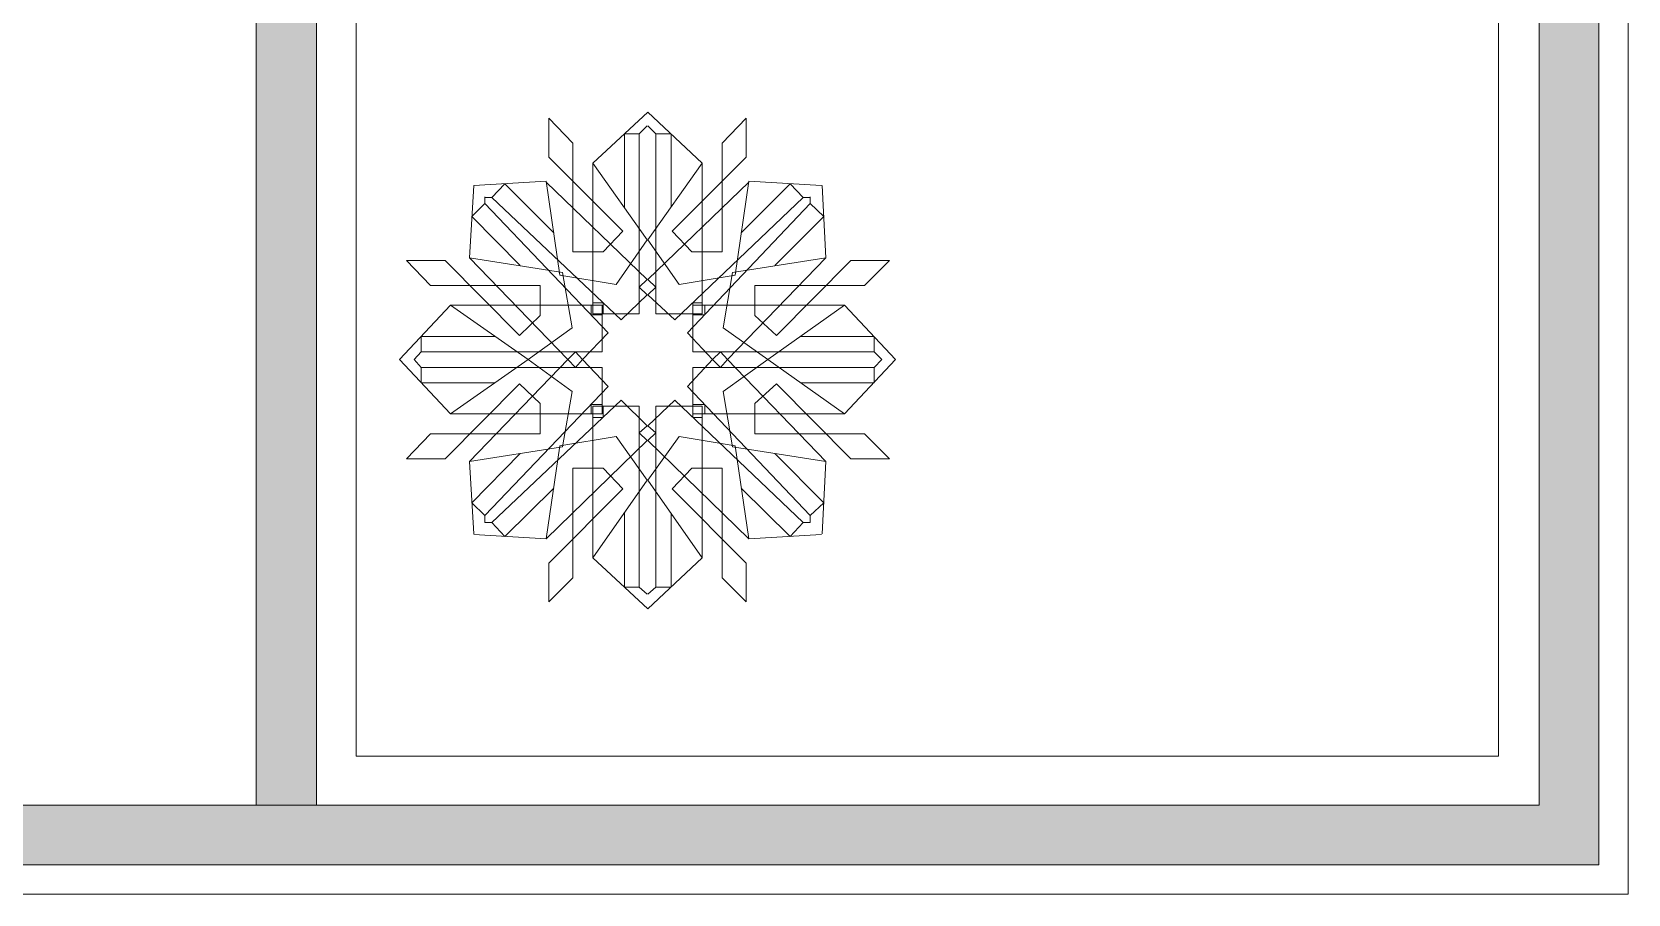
# Model space of a CAD drawing. Header units: inches. Extents: x 3324238 to 135265466, y -1036581 to 20094598.
# Drawn here: x 3353954.2 to 3354103.3, y -519499.6 to -519419 of the extents above; entities that cross this region are included whole.
import ezdxf

# ---------------------------------------------------------------- set-up
doc = ezdxf.new("R2010")
doc.units = ezdxf.units.IN
doc.header["$MEASUREMENT"] = 0
doc.layers.add('PDF_Geometry', color=7, linetype='Continuous')
doc.layers.add('PDF_Solid Fills', color=7, linetype='Continuous')

msp = doc.modelspace()

# ---------------------------------------------------------------- linework, layer by layer
at = {"layer": 'PDF_Geometry', "color": 42, "lineweight": 20, "true_color": 0xd39e00}
for points in [[(3353304.106, -518935.429), (3354103.293, -518935.429), (3354103.293, -519499.589), (3353304.106, -519499.589)], [(3353306.845, -518938.168), (3354100.554, -518938.168), (3354100.554, -519496.85), (3353306.845, -519496.85)], [(3353975.185, -519491.291), (3353975.185, -518938.168), (3353980.825, -518938.168), (3353980.825, -519491.291)], [(3353312.405, -518943.728), (3354094.994, -518943.728), (3354094.994, -519491.291), (3353312.405, -519491.291)], [(3353984.531, -519486.698), (3353984.531, -518948.32), (3354091.207, -518948.32), (3354091.207, -519486.698)]]:
    msp.add_lwpolyline(points, close=True, dxfattribs=at)
at = {"layer": 'PDF_Geometry', "color": 42, "lineweight": 13, "true_color": 0xdfac11}
for points in [[(3354013.939, -519435.374), (3354013.939, -519428.526), (3354012.489, -519428.526), (3354012.489, -519445.365), (3354016.84, -519445.365), (3354016.84, -519431.265), (3354011.764, -519426.511), (3354006.607, -519431.265), (3354011.683, -519438.436), (3354008.783, -519442.626), (3354003.546, -519441.739), (3354002.257, -519432.957), (3353995.489, -519433.36), (3353995.086, -519440.128), (3354003.787, -519441.498), (3354004.674, -519446.654), (3354000.565, -519449.635), (3353993.313, -519444.559), (3353988.559, -519449.635), (3353993.313, -519454.711), (3354007.494, -519454.711), (3354007.494, -519450.36), (3353990.574, -519450.36), (3353990.574, -519451.811), (3353997.503, -519451.811)], [(3354009.589, -519435.374), (3354009.589, -519428.526), (3354010.958, -519428.526), (3354010.958, -519445.365), (3354006.607, -519445.365), (3354006.607, -519431.265)], [(3354010.958, -519428.526), (3354011.683, -519427.8)], [(3354012.489, -519428.526), (3354011.764, -519427.8)], [(3354016.84, -519431.265), (3354011.764, -519438.436), (3354014.664, -519442.626), (3354019.902, -519441.739), (3354021.191, -519432.957), (3354027.959, -519433.36)], [(3354002.257, -519433.038), (3354011.683, -519442.142), (3354010.958, -519442.867), (3354011.683, -519443.592), (3354009.266, -519445.929), (3353997.181, -519434.488), (3353998.389, -519433.199), (3354002.982, -519437.791)], [(3354021.191, -519433.038), (3354011.764, -519442.142), (3354012.489, -519442.867), (3354011.764, -519443.592), (3354014.262, -519445.929), (3354026.267, -519434.488), (3354025.058, -519433.199), (3354020.466, -519437.791)], [(3354026.025, -519451.811), (3354032.874, -519451.811), (3354032.874, -519450.36), (3354015.954, -519450.36), (3354015.954, -519454.711), (3354030.134, -519454.711), (3354034.888, -519449.635), (3354030.134, -519444.559), (3354022.963, -519449.635), (3354018.774, -519446.654), (3354019.66, -519441.498), (3354028.362, -519440.128), (3354028.039, -519433.36)], [(3353995.086, -519440.128), (3354004.271, -519449.635), (3354004.996, -519448.91), (3354005.641, -519449.635), (3354008.058, -519447.138), (3353996.536, -519435.052), (3353995.327, -519436.26), (3353999.839, -519440.853)], [(3353996.536, -519435.052), (3353996.536, -519434.407)], [(3353997.181, -519434.488), (3353996.536, -519434.488)], [(3354028.362, -519440.128), (3354019.177, -519449.635), (3354018.532, -519448.91), (3354017.807, -519449.635), (3354015.47, -519447.138), (3354026.911, -519435.052), (3354028.2, -519436.26), (3354023.608, -519440.853)], [(3354026.267, -519434.488), (3354026.911, -519434.488)], [(3354026.911, -519435.052), (3354026.911, -519434.407)], [(3353990.574, -519448.91), (3354007.494, -519448.91), (3354007.494, -519444.559), (3353993.313, -519444.559)], [(3354007.494, -519445.446), (3354006.446, -519445.446), (3354006.446, -519444.559)], [(3354007.574, -519445.365), (3354007.574, -519444.318), (3354006.607, -519444.318)], [(3354015.954, -519445.365), (3354015.954, -519444.318), (3354016.84, -519444.318)], [(3354032.874, -519448.91), (3354015.954, -519448.91), (3354015.954, -519444.559), (3354030.134, -519444.559)], [(3354015.954, -519445.446), (3354017.082, -519445.446), (3354017.082, -519444.559)], [(3353990.574, -519450.36), (3353989.929, -519449.635), (3353990.574, -519448.91), (3353990.574, -519447.46), (3353997.503, -519447.46)], [(3354032.874, -519450.36), (3354033.599, -519449.635), (3354032.874, -519448.91), (3354032.874, -519447.46), (3354026.025, -519447.46)], [(3353993.313, -519454.711), (3354000.565, -519449.635), (3354004.674, -519452.616), (3354003.787, -519457.773), (3353995.086, -519459.143), (3353995.489, -519465.911)], [(3353997.181, -519464.863), (3353996.536, -519464.863), (3353996.536, -519464.219), (3354008.058, -519452.133), (3354005.641, -519449.635), (3354004.996, -519450.36), (3354004.271, -519449.635), (3353995.086, -519459.143)], [(3354026.267, -519464.863), (3354026.911, -519464.863), (3354026.911, -519464.219), (3354015.47, -519452.133), (3354017.807, -519449.635), (3354018.532, -519450.36), (3354019.177, -519449.635), (3354028.362, -519459.143)], [(3354030.134, -519454.711), (3354022.963, -519449.635), (3354018.774, -519452.616), (3354019.66, -519457.773), (3354028.362, -519459.143), (3354028.039, -519465.911)], [(3354013.939, -519463.977), (3354013.939, -519470.906), (3354012.489, -519470.906), (3354012.489, -519453.986), (3354016.84, -519453.986), (3354016.84, -519468.167), (3354011.764, -519472.92), (3354006.607, -519468.167), (3354011.683, -519460.915), (3354008.783, -519456.806), (3354003.546, -519457.692), (3354002.257, -519466.394), (3353995.489, -519465.991)], [(3354002.257, -519466.394), (3354011.683, -519457.209), (3354010.958, -519456.484), (3354011.683, -519455.839), (3354009.266, -519453.422), (3353997.181, -519464.863), (3353998.389, -519466.152), (3354002.982, -519461.64)], [(3354007.494, -519453.825), (3354006.446, -519453.825), (3354006.446, -519454.711)], [(3354009.589, -519463.977), (3354009.589, -519470.906), (3354010.958, -519470.906), (3354010.958, -519453.986), (3354006.607, -519453.986), (3354006.607, -519468.167)], [(3354007.574, -519453.986), (3354007.574, -519455.034), (3354006.607, -519455.034)], [(3354021.191, -519466.394), (3354011.764, -519457.209), (3354012.489, -519456.484), (3354011.764, -519455.839), (3354014.262, -519453.422), (3354026.267, -519464.863), (3354025.058, -519466.152), (3354020.466, -519461.64)], [(3354015.954, -519453.825), (3354017.082, -519453.825), (3354017.082, -519454.711)], [(3354015.954, -519453.986), (3354015.954, -519455.034), (3354016.84, -519455.034)], [(3354016.84, -519468.167), (3354011.764, -519460.915), (3354014.664, -519456.806), (3354019.902, -519457.692), (3354021.191, -519466.394), (3354027.959, -519465.991)], [(3353996.536, -519464.219), (3353995.327, -519463.01), (3353999.839, -519458.418)], [(3354026.911, -519464.219), (3354028.2, -519463.01), (3354023.608, -519458.418)], [(3354010.958, -519470.906), (3354011.683, -519471.551)], [(3354012.489, -519470.906), (3354011.764, -519471.551)]]:
    msp.add_lwpolyline(points, dxfattribs=at)
for points in [[(3354004.754, -519439.564), (3354007.574, -519439.564), (3354009.427, -519437.63), (3354002.498, -519430.701), (3354002.498, -519427.075), (3354004.754, -519429.412)], [(3354018.693, -519439.564), (3354015.873, -519439.564), (3354014.02, -519437.63), (3354020.949, -519430.701), (3354020.949, -519427.075), (3354018.693, -519429.412)], [(3354001.693, -519442.706), (3354001.693, -519445.526), (3353999.759, -519447.379), (3353992.83, -519440.37), (3353989.204, -519440.37), (3353991.46, -519442.706)], [(3354021.755, -519442.706), (3354021.755, -519445.526), (3354023.769, -519447.379), (3354030.698, -519440.37), (3354034.324, -519440.37), (3354031.987, -519442.706)], [(3354001.693, -519456.564), (3354001.693, -519453.744), (3353999.759, -519451.891), (3353992.83, -519458.901), (3353989.204, -519458.901), (3353991.46, -519456.564)], [(3354021.755, -519456.564), (3354021.755, -519453.744), (3354023.769, -519451.891), (3354030.698, -519458.901), (3354034.324, -519458.901), (3354031.987, -519456.564)], [(3354004.754, -519459.787), (3354007.574, -519459.787), (3354009.427, -519461.721), (3354002.498, -519468.65), (3354002.498, -519472.276), (3354004.754, -519470.02)], [(3354018.693, -519459.787), (3354015.873, -519459.787), (3354014.02, -519461.721), (3354020.949, -519468.65), (3354020.949, -519472.276), (3354018.693, -519470.02)]]:
    msp.add_lwpolyline(points, close=True, dxfattribs=at)
at = {"layer": 'PDF_Solid Fills', "color": 42, "lineweight": 30, "true_color": 0xd39e00, "transparency": 33554559}
for points in [[(3353975.185, -518938.168), (3353980.825, -519491.291), (3353975.185, -519491.291)], [(3353975.185, -518938.168), (3353980.825, -518938.168), (3353980.825, -519491.291)], [(3354094.994, -518943.728), (3354100.554, -519491.291), (3354094.994, -519491.291)], [(3354094.994, -518943.728), (3354100.554, -518943.728), (3354100.554, -519491.291)], [(3353306.845, -519491.291), (3354100.554, -519496.85), (3353306.845, -519496.85)], [(3353306.845, -519491.291), (3354100.554, -519491.291), (3354100.554, -519496.85)]]:
    msp.add_solid(points, dxfattribs=at)

doc.saveas('drawing.dxf')
